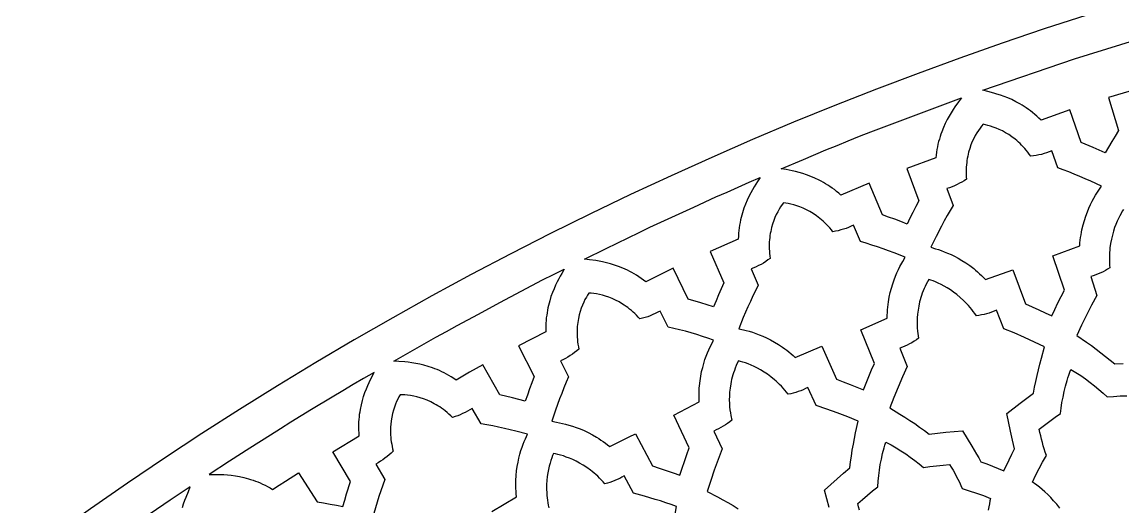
# Model space of a CAD drawing. Extents: x -550 to 550, y -550 to 550.
# Drawn here: x -288 to -141.9, y 397 to 461.4 of the extents above; entities that cross this region are included whole.
import ezdxf

# ---------------------------------------------------------------- set-up
doc = ezdxf.new("R2010")
doc.units = 0
doc.layers.add('LAYER_1', color=18, linetype='CONTINUOUS')
doc.layers.add('LAYER_10', color=4, linetype='CONTINUOUS')

msp = doc.modelspace()

# ---------------------------------------------------------------- linework, layer by layer
at = {"layer": 'LAYER_1'}
msp.add_lwpolyline([(0, 550, 0.414214), (-550, 0, 0.414214), (0, -550, 0.414214), (550, 0, 0.414214)], format="xyb", close=True, dxfattribs=at)
for points in [[(-139.93, 452.52), (-143.84, 451.37), (-142.51, 446.99), (-142.96, 446.25), (-143.4, 445.51), (-143.84, 444.77), (-144.27, 444.02), (-145.06, 444.38), (-145.85, 444.72), (-147.44, 445.38), (-148.94, 449.71), (-152.78, 448.35), (-153.06, 448.62), (-153.34, 448.88), (-153.62, 449.13), (-153.9, 449.36), (-154.18, 449.58), (-154.46, 449.79), (-154.74, 449.98), (-155.02, 450.17), (-155.3, 450.35), (-155.57, 450.51), (-156.12, 450.81), (-156.65, 451.08), (-157.17, 451.31), (-157.67, 451.51), (-158.16, 451.68), (-158.62, 451.83), (-159.05, 451.96), (-159.84, 452.18), (-160.49, 452.34), (-148.33, 456.51), (-136.04, 460.29)], [(-141.83, 436.52), (-141.99, 436.27), (-142.15, 435.99), (-142.32, 435.68), (-142.5, 435.33), (-142.68, 434.95), (-142.85, 434.54), (-143.01, 434.1), (-143.17, 433.62), (-143.31, 433.12), (-143.44, 432.58), (-143.54, 432.02), (-143.63, 431.43), (-143.66, 431.12), (-143.68, 430.8), (-143.7, 430.48), (-143.7, 430.15), (-143.7, 429.82), (-143.69, 429.48), (-143.68, 429.13), (-143.65, 428.77), (-143.94, 428.59), (-144.24, 428.41), (-144.55, 428.25), (-144.86, 428.1), (-145.19, 427.96), (-145.51, 427.84), (-145.84, 427.72), (-146.18, 427.63), (-145.35, 425.12), (-146.06, 423.81), (-146.74, 422.49), (-147.39, 421.16), (-148.02, 419.81), (-146.73, 418.91), (-146.09, 418.45), (-145.45, 417.98), (-144.83, 417.51), (-144.21, 417.02), (-143.6, 416.53), (-143, 416.02), (-141.88, 416.08)], [(-180.88, 396.98), (-181.5, 399.29), (-179.84, 400.78), (-179, 401.52), (-178.15, 402.24), (-178.05, 403.02), (-177.94, 403.8), (-177.82, 404.58), (-177.68, 405.36), (-177.54, 406.13), (-177.38, 406.9), (-177.05, 408.45), (-178.43, 409), (-179.81, 409.53), (-181.21, 410.03), (-182.61, 410.51), (-183.71, 412.9), (-184.02, 412.75), (-184.34, 412.6), (-184.66, 412.47), (-184.99, 412.35), (-185.32, 412.24), (-185.65, 412.15), (-185.99, 412.07), (-186.33, 412.01), (-186.55, 412.29), (-186.78, 412.55), (-187, 412.81), (-187.23, 413.06), (-187.46, 413.29), (-187.69, 413.51), (-187.92, 413.73), (-188.15, 413.93), (-188.61, 414.31), (-189.07, 414.65), (-189.53, 414.95), (-189.98, 415.23), (-190.41, 415.47), (-190.84, 415.68), (-191.24, 415.86), (-191.63, 416.02), (-191.99, 416.15), (-192.33, 416.26), (-192.64, 416.36), (-192.92, 416.43), (-193.08, 416.11), (-193.22, 415.8), (-193.35, 415.48), (-193.47, 415.17), (-193.57, 414.86), (-193.67, 414.56), (-193.75, 414.26), (-193.83, 413.96), (-193.9, 413.67), (-193.95, 413.38), (-194.04, 412.82), (-194.1, 412.28), (-194.13, 411.76), (-194.14, 411.26), (-194.13, 410.78), (-194.1, 410.34), (-194.05, 409.92), (-194, 409.54), (-193.94, 409.18), (-193.82, 408.58), (-194.09, 408.36), (-194.37, 408.14), (-194.65, 407.94), (-194.95, 407.75), (-195.25, 407.58), (-195.56, 407.41), (-195.87, 407.26), (-196.19, 407.12), (-195.07, 404.74), (-195.61, 403.35), (-196.13, 401.95), (-196.61, 400.54), (-197.07, 399.12), (-195.69, 398.38), (-195, 398.01), (-194.32, 397.62), (-193.64, 397.23), (-192.96, 396.82)], [(-150.3, 396.9), (-150.7, 397.41), (-151.1, 397.88), (-151.49, 398.31), (-151.89, 398.71), (-152.27, 399.06), (-152.64, 399.38), (-152.99, 399.67), (-153.33, 399.93), (-153.64, 400.15), (-153.92, 400.34), (-153.49, 401.24), (-153.03, 402.13), (-152.56, 403.01), (-152.07, 403.88), (-152.21, 404.31), (-152.35, 404.74), (-152.48, 405.17), (-152.6, 405.6), (-152.72, 406.04), (-152.82, 406.48), (-152.92, 406.92), (-153.01, 407.36), (-152.32, 407.9), (-151.63, 408.42), (-150.92, 408.94), (-150.21, 409.44), (-150.11, 410.17), (-150, 410.9), (-149.86, 411.63), (-149.71, 412.36), (-149.53, 413.09), (-149.32, 413.82), (-149.21, 414.19), (-149.08, 414.55), (-148.95, 414.92), (-148.81, 415.29), (-148.14, 414.89), (-147.49, 414.47), (-146.86, 414.03), (-146.26, 413.58), (-145.68, 413.12), (-145.11, 412.64), (-144.55, 412.15), (-144.01, 411.65), (-143.14, 411.72), (-142.27, 411.77), (-141.4, 411.81)], [(-225.64, 396.44), (-222.36, 398.41), (-222.4, 398.78), (-222.43, 399.15), (-222.45, 399.51), (-222.46, 399.86), (-222.46, 400.21), (-222.45, 400.55), (-222.42, 401.21), (-222.36, 401.84), (-222.27, 402.43), (-222.17, 403), (-222.05, 403.54), (-221.92, 404.05), (-221.78, 404.52), (-221.64, 404.96), (-221.49, 405.38), (-221.34, 405.75), (-221.2, 406.1), (-220.93, 406.69), (-222.46, 407.1), (-223.22, 407.29), (-223.99, 407.47), (-224.76, 407.64), (-225.53, 407.8), (-226.3, 407.95), (-227.08, 408.08), (-228.26, 410.13), (-228.56, 409.94), (-228.88, 409.76), (-229.19, 409.59), (-229.52, 409.43), (-229.85, 409.29), (-230.18, 409.15), (-230.52, 409.03), (-230.87, 408.92), (-231.1, 409.15), (-231.34, 409.37), (-231.58, 409.58), (-231.82, 409.78), (-232.07, 409.97), (-232.31, 410.15), (-232.55, 410.31), (-232.8, 410.47), (-233.04, 410.61), (-233.28, 410.75), (-233.76, 411), (-234.24, 411.21), (-234.7, 411.38), (-235.16, 411.53), (-235.6, 411.65), (-236.02, 411.75), (-236.43, 411.82), (-236.82, 411.87), (-237.18, 411.91), (-237.52, 411.92), (-237.83, 411.93), (-237.98, 411.66), (-238.13, 411.36), (-238.29, 411.03), (-238.44, 410.67), (-238.58, 410.29), (-238.71, 409.87), (-238.83, 409.43), (-238.93, 408.97), (-239.01, 408.48), (-239.07, 407.97), (-239.09, 407.7), (-239.1, 407.43), (-239.1, 407.15), (-239.1, 406.87), (-239.08, 406.58), (-239.06, 406.29), (-239.03, 405.99), (-238.99, 405.69), (-238.94, 405.38), (-238.88, 405.07), (-238.81, 404.76), (-238.73, 404.43), (-238.99, 404.19), (-239.27, 403.96), (-239.55, 403.73), (-239.84, 403.51), (-240.13, 403.31), (-240.43, 403.11), (-240.74, 402.92), (-241.06, 402.74), (-239.86, 400.69), (-240.13, 399.95), (-240.39, 399.2), (-240.63, 398.45), (-240.87, 397.7), (-241.31, 396.18)], [(-176.86, 396.62), (-176.99, 397.05), (-177.1, 397.49), (-176.45, 398.06), (-175.79, 398.63), (-175.12, 399.19), (-174.44, 399.74), (-174.38, 400.47), (-174.31, 401.2), (-174.22, 401.93), (-174.1, 402.67), (-173.96, 403.4), (-173.8, 404.14), (-173.6, 404.88), (-173.49, 405.26), (-173.37, 405.63), (-172.68, 405.27), (-172.01, 404.89), (-171.36, 404.5), (-170.73, 404.09), (-170.12, 403.66), (-169.52, 403.22), (-168.94, 402.76), (-168.37, 402.3), (-167.51, 402.41), (-166.64, 402.52), (-165.78, 402.61), (-164.91, 402.69), (-164.68, 402.31), (-164.45, 401.92), (-164.23, 401.52), (-164.02, 401.13), (-163.81, 400.73), (-163.61, 400.32), (-163.42, 399.91), (-163.24, 399.5), (-162.29, 399.2), (-161.34, 398.89), (-160.41, 398.55), (-159.48, 398.19), (-159.56, 397.85), (-159.63, 397.47), (-159.7, 397.06), (-159.77, 396.61)], [(-201.4, 395.56), (-201.16, 397.12), (-201.86, 397.37), (-202.56, 397.61), (-203.27, 397.84), (-203.98, 398.06), (-204.69, 398.27), (-205.4, 398.47), (-206.84, 398.86), (-208.08, 401.19), (-208.38, 401.01), (-208.68, 400.84), (-209, 400.69), (-209.32, 400.55), (-209.64, 400.43), (-209.97, 400.31), (-210.3, 400.21), (-210.64, 400.13), (-210.88, 400.39), (-211.12, 400.65), (-211.36, 400.89), (-211.6, 401.12), (-211.84, 401.34), (-212.08, 401.55), (-212.33, 401.75), (-212.57, 401.94), (-213.05, 402.29), (-213.53, 402.6), (-214, 402.87), (-214.47, 403.12), (-214.92, 403.33), (-215.35, 403.51), (-215.77, 403.67), (-216.16, 403.81), (-216.53, 403.92), (-216.88, 404.01), (-217.19, 404.08), (-217.48, 404.14), (-217.59, 403.87), (-217.7, 403.57), (-217.82, 403.23), (-217.93, 402.87), (-218.04, 402.46), (-218.14, 402.03), (-218.22, 401.57), (-218.3, 401.08), (-218.35, 400.57), (-218.38, 400.02), (-218.39, 399.45), (-218.36, 398.86), (-218.34, 398.56), (-218.31, 398.25), (-218.27, 397.93), (-218.22, 397.61), (-218.16, 397.28), (-218.09, 396.95)], [(-266.7, 396.98), (-266.55, 397.47), (-266.39, 397.93), (-266.23, 398.35), (-265.92, 399.1), (-265.66, 399.72), (-267, 398.83), (-268.33, 397.94), (-270.99, 396.13)]]:
    msp.add_lwpolyline(points, dxfattribs=at)
for points in [[(-187.25, 441.92), (-184.29, 443.16), (-181.32, 444.41), (-179.84, 445.02), (-178.35, 445.63), (-176.86, 446.22), (-175.36, 446.8), (-163.33, 451.34), (-163.73, 450.8), (-164.2, 450.14), (-164.45, 449.76), (-164.71, 449.35), (-164.98, 448.9), (-165.24, 448.43), (-165.49, 447.92), (-165.73, 447.37), (-165.96, 446.79), (-166.07, 446.49), (-166.17, 446.18), (-166.27, 445.86), (-166.36, 445.53), (-166.45, 445.19), (-166.52, 444.84), (-166.59, 444.48), (-166.65, 444.11), (-166.7, 443.73), (-166.74, 443.35), (-170.57, 441.94), (-168.98, 437.65), (-169.38, 436.89), (-169.79, 436.13), (-170.18, 435.36), (-170.56, 434.58), (-171.37, 434.9), (-172.18, 435.21), (-173, 435.5), (-173.82, 435.78), (-175.57, 440.01), (-179.32, 438.41), (-179.61, 438.67), (-179.91, 438.91), (-180.2, 439.14), (-180.5, 439.35), (-180.79, 439.55), (-181.08, 439.75), (-181.37, 439.93), (-181.66, 440.09), (-181.95, 440.25), (-182.23, 440.4), (-182.79, 440.67), (-183.34, 440.9), (-183.88, 441.1), (-184.39, 441.27), (-184.88, 441.41), (-185.35, 441.53), (-185.79, 441.63), (-186.59, 441.8)], [(-151.36, 422.39), (-150.96, 423.26), (-150.54, 424.12), (-150.12, 424.97), (-149.68, 425.82), (-151.23, 430.38), (-147.64, 431.69), (-147.61, 432.07), (-147.57, 432.43), (-147.53, 432.79), (-147.47, 433.14), (-147.41, 433.49), (-147.35, 433.82), (-147.19, 434.46), (-147.02, 435.07), (-146.83, 435.64), (-146.63, 436.19), (-146.42, 436.69), (-146.2, 437.17), (-145.98, 437.61), (-145.76, 438.03), (-145.54, 438.41), (-145.12, 439.07), (-144.77, 439.61), (-146.19, 440.27), (-146.91, 440.58), (-147.63, 440.9), (-148.36, 441.2), (-149.09, 441.49), (-149.82, 441.77), (-150.56, 442.04), (-151.35, 444.27), (-151.69, 444.14), (-152.03, 444.02), (-152.37, 443.92), (-152.72, 443.82), (-153.07, 443.74), (-153.43, 443.67), (-153.78, 443.61), (-154.14, 443.57), (-154.33, 443.84), (-154.53, 444.11), (-154.73, 444.36), (-154.93, 444.6), (-155.14, 444.83), (-155.35, 445.04), (-155.56, 445.25), (-155.77, 445.45), (-155.98, 445.64), (-156.2, 445.82), (-156.63, 446.15), (-157.06, 446.44), (-157.48, 446.7), (-157.91, 446.93), (-158.32, 447.13), (-158.72, 447.3), (-159.11, 447.45), (-159.48, 447.57), (-159.83, 447.67), (-160.16, 447.75), (-160.47, 447.82), (-160.67, 447.58), (-160.87, 447.31), (-161.08, 447.01), (-161.29, 446.68), (-161.5, 446.32), (-161.7, 445.93), (-161.9, 445.52), (-162.08, 445.07), (-162.24, 444.6), (-162.38, 444.1), (-162.45, 443.84), (-162.5, 443.57), (-162.56, 443.29), (-162.6, 443.01), (-162.64, 442.73), (-162.67, 442.43), (-162.69, 442.13), (-162.7, 441.82), (-162.71, 441.51), (-162.7, 441.19), (-162.69, 440.86), (-162.66, 440.53), (-162.96, 440.33), (-163.28, 440.15), (-163.59, 439.98), (-163.92, 439.82), (-164.25, 439.67), (-164.58, 439.53), (-164.92, 439.4), (-165.26, 439.29), (-164.45, 437.06), (-164.85, 436.38), (-165.24, 435.7), (-165.62, 435.01), (-165.98, 434.31), (-166.69, 432.91), (-167.38, 431.49), (-166.76, 431.31), (-166.4, 431.19), (-166.02, 431.06), (-165.61, 430.9), (-165.18, 430.73), (-164.72, 430.52), (-164.25, 430.3), (-163.77, 430.04), (-163.27, 429.75), (-162.76, 429.43), (-162.24, 429.07), (-161.71, 428.67), (-161.45, 428.45), (-161.19, 428.23), (-160.92, 427.99), (-160.66, 427.75), (-160.39, 427.49), (-160.13, 427.22), (-156.53, 428.49), (-154.83, 423.99), (-153.95, 423.61), (-153.08, 423.22), (-152.21, 422.81)], [(-213.34, 429.92), (-210.46, 431.34), (-207.57, 432.76), (-206.12, 433.46), (-204.67, 434.15), (-203.22, 434.83), (-201.76, 435.5), (-198.83, 436.83), (-195.91, 438.17), (-194.44, 438.83), (-192.98, 439.49), (-191.51, 440.13), (-190.03, 440.77), (-190.4, 440.21), (-190.61, 439.88), (-190.84, 439.52), (-191.07, 439.13), (-191.3, 438.7), (-191.54, 438.24), (-191.77, 437.75), (-191.99, 437.23), (-192.2, 436.67), (-192.39, 436.07), (-192.48, 435.77), (-192.57, 435.45), (-192.64, 435.12), (-192.71, 434.78), (-192.78, 434.44), (-192.83, 434.09), (-192.88, 433.72), (-192.91, 433.35), (-192.94, 432.97), (-192.96, 432.58), (-196.69, 430.95), (-194.85, 426.76), (-195.21, 425.97), (-195.56, 425.18), (-195.9, 424.39), (-196.24, 423.59), (-197.07, 423.86), (-197.9, 424.12), (-199.58, 424.62), (-201.58, 428.74), (-205.22, 426.91), (-205.53, 427.15), (-205.84, 427.37), (-206.15, 427.58), (-206.45, 427.78), (-206.76, 427.96), (-207.06, 428.13), (-207.36, 428.29), (-207.66, 428.44), (-207.95, 428.58), (-208.25, 428.71), (-208.82, 428.95), (-209.38, 429.14), (-209.92, 429.31), (-210.45, 429.45), (-210.95, 429.56), (-211.42, 429.65), (-211.87, 429.73), (-212.67, 429.84)], [(-176.34, 412.57), (-175.99, 413.46), (-175.63, 414.34), (-175.26, 415.22), (-174.88, 416.1), (-176.69, 420.55), (-173.2, 422.09), (-173.19, 422.47), (-173.17, 422.84), (-173.15, 423.2), (-173.11, 423.55), (-173.07, 423.9), (-173.03, 424.24), (-172.92, 424.89), (-172.78, 425.51), (-172.63, 426.09), (-172.46, 426.65), (-172.28, 427.17), (-172.09, 427.66), (-171.89, 428.11), (-171.7, 428.54), (-171.5, 428.93), (-171.13, 429.62), (-170.8, 430.19), (-172.27, 430.75), (-173, 431.02), (-173.74, 431.29), (-174.48, 431.55), (-175.22, 431.79), (-175.97, 432.03), (-176.72, 432.25), (-177.65, 434.43), (-177.98, 434.28), (-178.31, 434.14), (-178.65, 434.01), (-178.99, 433.9), (-179.33, 433.79), (-179.68, 433.7), (-180.04, 433.62), (-180.39, 433.55), (-180.6, 433.81), (-180.81, 434.06), (-181.02, 434.3), (-181.24, 434.53), (-181.46, 434.75), (-181.68, 434.95), (-181.9, 435.15), (-182.13, 435.33), (-182.35, 435.5), (-182.57, 435.67), (-183.02, 435.97), (-183.47, 436.24), (-183.91, 436.47), (-184.35, 436.68), (-184.77, 436.85), (-185.18, 437), (-185.58, 437.12), (-185.96, 437.22), (-186.31, 437.3), (-186.65, 437.36), (-186.95, 437.4), (-187.14, 437.15), (-187.33, 436.87), (-187.52, 436.56), (-187.71, 436.22), (-187.9, 435.85), (-188.08, 435.45), (-188.25, 435.03), (-188.4, 434.58), (-188.54, 434.1), (-188.65, 433.59), (-188.7, 433.33), (-188.74, 433.06), (-188.78, 432.78), (-188.81, 432.5), (-188.83, 432.21), (-188.84, 431.92), (-188.84, 431.62), (-188.84, 431.31), (-188.82, 431), (-188.8, 430.68), (-188.76, 430.35), (-188.72, 430.02), (-189.01, 429.81), (-189.31, 429.61), (-189.62, 429.41), (-189.93, 429.23), (-190.25, 429.06), (-190.57, 428.9), (-190.9, 428.76), (-191.24, 428.62), (-190.3, 426.45), (-190.66, 425.74), (-191, 425.04), (-191.34, 424.32), (-191.66, 423.61), (-192.28, 422.16), (-192.88, 420.7), (-192.25, 420.55), (-191.89, 420.46), (-191.5, 420.35), (-191.08, 420.22), (-190.64, 420.07), (-190.17, 419.9), (-189.69, 419.7), (-189.19, 419.47), (-188.67, 419.22), (-188.15, 418.93), (-187.61, 418.6), (-187.06, 418.23), (-186.78, 418.04), (-186.51, 417.83), (-186.23, 417.61), (-185.95, 417.38), (-185.67, 417.13), (-185.39, 416.88), (-181.88, 418.38), (-179.92, 413.99), (-179.01, 413.66), (-178.12, 413.31), (-177.23, 412.94)], [(-238.67, 416.39), (-235.87, 417.98), (-233.07, 419.56), (-231.67, 420.34), (-230.26, 421.12), (-228.85, 421.89), (-227.43, 422.64), (-224.6, 424.15), (-221.76, 425.67), (-220.34, 426.42), (-218.91, 427.16), (-217.48, 427.89), (-216.04, 428.6), (-216.38, 428.02), (-216.57, 427.68), (-216.77, 427.31), (-216.98, 426.9), (-217.19, 426.46), (-217.4, 426), (-217.6, 425.49), (-217.8, 424.96), (-217.97, 424.39), (-218.13, 423.79), (-218.2, 423.47), (-218.27, 423.15), (-218.32, 422.82), (-218.37, 422.48), (-218.42, 422.14), (-218.45, 421.78), (-218.47, 421.42), (-218.49, 421.05), (-218.5, 420.67), (-218.49, 420.28), (-222.11, 418.41), (-220.02, 414.34), (-220.33, 413.53), (-220.63, 412.72), (-220.93, 411.9), (-221.21, 411.08), (-222.06, 411.3), (-222.91, 411.51), (-224.61, 411.91), (-226.85, 415.9), (-227.74, 415.41), (-228.63, 414.91), (-230.39, 413.89), (-230.71, 414.1), (-231.03, 414.31), (-231.35, 414.5), (-231.67, 414.67), (-231.98, 414.84), (-232.3, 414.99), (-232.61, 415.13), (-232.91, 415.27), (-233.21, 415.39), (-233.51, 415.5), (-234.1, 415.69), (-234.67, 415.86), (-235.22, 415.99), (-235.75, 416.09), (-236.26, 416.18), (-236.74, 416.24), (-237.19, 416.29), (-238, 416.35)], [(-157.71, 401.83), (-157.02, 403.3), (-156.66, 404.03), (-156.28, 404.75), (-156.56, 405.92), (-156.82, 407.09), (-157.3, 409.43), (-155.54, 410.82), (-154.66, 411.5), (-153.77, 412.16), (-153.63, 412.94), (-153.47, 413.71), (-153.3, 414.48), (-153.12, 415.24), (-152.93, 416.01), (-152.72, 416.77), (-152.3, 418.29), (-153.64, 418.93), (-154.99, 419.54), (-156.36, 420.13), (-157.73, 420.69), (-158.69, 423.15), (-159, 423.01), (-159.33, 422.88), (-159.66, 422.77), (-159.99, 422.67), (-160.33, 422.59), (-160.67, 422.52), (-161.02, 422.46), (-161.36, 422.42), (-161.57, 422.71), (-161.77, 422.99), (-161.98, 423.26), (-162.19, 423.52), (-162.41, 423.77), (-162.63, 424), (-162.84, 424.23), (-163.06, 424.45), (-163.5, 424.85), (-163.94, 425.22), (-164.38, 425.55), (-164.81, 425.85), (-165.23, 426.12), (-165.64, 426.36), (-166.03, 426.56), (-166.41, 426.74), (-166.77, 426.9), (-167.1, 427.03), (-167.4, 427.15), (-167.68, 427.24), (-167.85, 426.93), (-168.01, 426.62), (-168.16, 426.31), (-168.3, 426.01), (-168.43, 425.71), (-168.54, 425.41), (-168.64, 425.11), (-168.74, 424.82), (-168.82, 424.53), (-168.89, 424.25), (-169.01, 423.69), (-169.1, 423.15), (-169.16, 422.63), (-169.2, 422.13), (-169.21, 421.65), (-169.21, 421.21), (-169.19, 420.79), (-169.16, 420.39), (-169.12, 420.04), (-169.04, 419.42), (-169.32, 419.22), (-169.61, 419.03), (-169.9, 418.84), (-170.21, 418.67), (-170.52, 418.52), (-170.84, 418.37), (-171.16, 418.24), (-171.49, 418.12), (-170.52, 415.67), (-171.14, 414.32), (-171.74, 412.96), (-172.31, 411.58), (-172.85, 410.2), (-171.51, 409.37), (-170.85, 408.96), (-170.19, 408.53), (-169.53, 408.1), (-168.89, 407.65), (-168.25, 407.19), (-167.62, 406.72), (-166.52, 406.85), (-165.41, 406.96), (-163.19, 407.15), (-161.94, 405.1), (-161.34, 404.07), (-161.04, 403.55), (-160.75, 403.03), (-159.98, 402.75), (-159.22, 402.46)], [(-200.69, 401.27), (-200.4, 402.18), (-200.09, 403.09), (-199.78, 403.99), (-199.45, 404.89), (-201.52, 409.23), (-198.13, 410.98), (-198.15, 411.36), (-198.15, 411.73), (-198.15, 412.09), (-198.14, 412.45), (-198.12, 412.79), (-198.09, 413.13), (-198.02, 413.79), (-197.93, 414.42), (-197.81, 415.01), (-197.67, 415.57), (-197.53, 416.1), (-197.37, 416.6), (-197.2, 417.07), (-197.03, 417.5), (-196.86, 417.91), (-196.69, 418.28), (-196.52, 418.62), (-196.22, 419.19), (-196.97, 419.44), (-197.71, 419.68), (-198.46, 419.92), (-199.22, 420.14), (-199.97, 420.35), (-200.73, 420.55), (-201.5, 420.74), (-202.26, 420.91), (-203.32, 423.04), (-203.63, 422.87), (-203.96, 422.71), (-204.28, 422.56), (-204.62, 422.42), (-204.96, 422.29), (-205.3, 422.18), (-205.65, 422.08), (-206, 421.99), (-206.22, 422.24), (-206.44, 422.47), (-206.67, 422.7), (-206.9, 422.91), (-207.13, 423.11), (-207.37, 423.3), (-207.6, 423.49), (-207.83, 423.66), (-208.07, 423.82), (-208.3, 423.97), (-208.77, 424.24), (-209.23, 424.48), (-209.68, 424.69), (-210.13, 424.86), (-210.56, 425.01), (-210.98, 425.13), (-211.38, 425.23), (-211.76, 425.3), (-212.13, 425.36), (-212.46, 425.4), (-212.77, 425.42), (-212.94, 425.16), (-213.11, 424.87), (-213.29, 424.55), (-213.46, 424.21), (-213.62, 423.83), (-213.78, 423.42), (-213.92, 422.99), (-214.05, 422.53), (-214.16, 422.04), (-214.24, 421.53), (-214.28, 421.27), (-214.31, 421), (-214.33, 420.72), (-214.34, 420.44), (-214.34, 420.15), (-214.34, 419.86), (-214.32, 419.56), (-214.3, 419.25), (-214.27, 418.94), (-214.22, 418.63), (-214.17, 418.31), (-214.11, 417.98), (-214.38, 417.75), (-214.67, 417.53), (-214.96, 417.32), (-215.27, 417.12), (-215.57, 416.93), (-215.89, 416.75), (-216.21, 416.58), (-216.53, 416.43), (-215.47, 414.31), (-215.78, 413.59), (-216.08, 412.86), (-216.37, 412.12), (-216.65, 411.39), (-217.18, 409.9), (-217.69, 408.41), (-217.06, 408.3), (-216.69, 408.23), (-216.29, 408.14), (-215.87, 408.04), (-215.42, 407.92), (-214.94, 407.78), (-214.45, 407.61), (-213.94, 407.41), (-213.41, 407.19), (-212.86, 406.93), (-212.31, 406.63), (-211.74, 406.3), (-211.45, 406.12), (-211.17, 405.93), (-210.88, 405.73), (-210.58, 405.52), (-210.29, 405.29), (-210, 405.06), (-208.3, 405.91), (-207.44, 406.34), (-206.58, 406.75), (-204.35, 402.49), (-203.43, 402.2), (-202.52, 401.9), (-201.6, 401.59)], [(-263.14, 401.37), (-262.47, 401.37), (-261.66, 401.36), (-261.21, 401.34), (-260.73, 401.3), (-260.22, 401.25), (-259.68, 401.18), (-259.13, 401.08), (-258.55, 400.96), (-257.95, 400.8), (-257.65, 400.71), (-257.34, 400.6), (-257.02, 400.49), (-256.71, 400.37), (-256.38, 400.23), (-256.06, 400.09), (-255.74, 399.93), (-255.41, 399.76), (-255.08, 399.58), (-254.74, 399.38), (-253.89, 399.94), (-253.03, 400.49), (-251.31, 401.57), (-248.83, 397.72), (-247.97, 397.58), (-247.11, 397.44), (-246.25, 397.28), (-245.4, 397.11), (-245.16, 397.95), (-244.92, 398.78), (-244.4, 400.44), (-246.74, 404.38), (-243.24, 406.47), (-243.27, 406.86), (-243.29, 407.24), (-243.29, 407.61), (-243.29, 407.97), (-243.28, 408.33), (-243.25, 408.67), (-243.22, 409.01), (-243.19, 409.35), (-243.14, 409.67), (-243.09, 409.98), (-242.96, 410.59), (-242.82, 411.17), (-242.66, 411.71), (-242.49, 412.23), (-242.3, 412.71), (-242.12, 413.15), (-241.93, 413.57), (-241.58, 414.3), (-241.28, 414.9), (-242.67, 414.1), (-244.06, 413.28), (-245.44, 412.46), (-246.82, 411.63), (-249.56, 409.96), (-252.3, 408.28), (-253.67, 407.43), (-255.03, 406.59), (-257.75, 404.87), (-260.45, 403.13)]]:
    msp.add_lwpolyline(points, close=True, dxfattribs=at)
at = {"layer": 'LAYER_10'}
msp.add_lwpolyline([(-485, 0, 0.414214), (0, -485, 0.414214), (485, 0, 0.414214), (0, 485, 0.414214)], format="xyb", close=True, dxfattribs=at)

doc.saveas('drawing.dxf')
